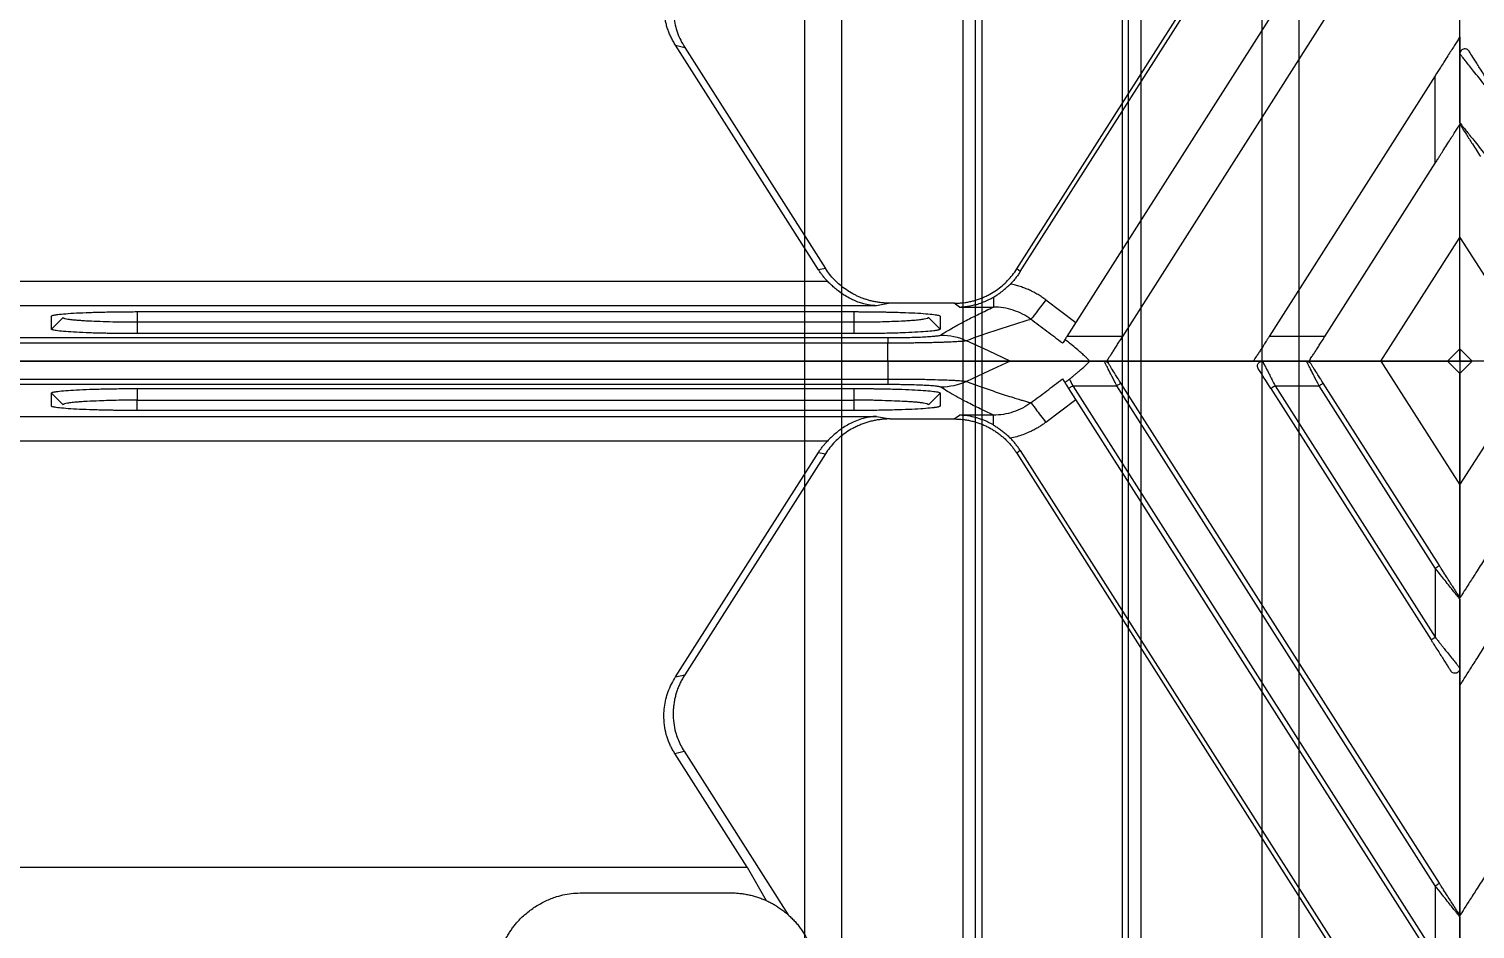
# Model space of a CAD drawing. Header units: millimetres. Extents: x 620 to 19791, y 2539 to 6969.
# Drawn here: x 17419.1 to 17477.6, y 4451.1 to 4487.5 of the extents above; entities that cross this region are included whole.
import ezdxf

# ---------------------------------------------------------------- set-up
doc = ezdxf.new("R2010")
doc.units = ezdxf.units.MM
doc.layers.add('02___PRT_ALL_AXES', color=7, linetype='Continuous')

# ---------------------------------------------------------------- blocks, each defined once
blk = doc.blocks.new('tugj')
at = {"color": 7, "linetype": 'Continuous', "lineweight": 25}
for p, q in [((12688.836, 5156.616), (12732.402, 5156.616)), ((12732.402, 5156.616), (12732.402, 5155.89)), ((12741.154, 5156.616), (12740.543, 5156.616)), ((12740.718, 5156.616), (12741.154, 5156.616)), ((12741.154, 5156.616), (12747.557, 5156.616)), ((12747.557, 5156.616), (12749.335, 5156.616)), ((12749.335, 5156.616), (12752.343, 5156.616)), ((12752.343, 5156.616), (12755.543, 5151.616)), ((12752.343, 5156.616), (12755.043, 5156.616)), ((12755.043, 5156.616), (12755.543, 5156.616)), ((12755.543, 5156.116), (12755.043, 5156.616)), ((12755.543, 5156.616), (12755.543, 5156.116)), ((12688.836, 5155.89), (12732.402, 5155.89)), ((12755.543, 5156.116), (12755.543, 5151.616)), ((12732.412, 5155.666), (12688.836, 5155.666)), ((12698.568, 5154.799), (12698.568, 5155.323)), ((12699.043, 5154.849), (12698.568, 5155.323)), ((12702.043, 5155.505), (12702.042, 5155.032)), ((12702.043, 5155.505), (12731.042, 5155.505)), ((12731.043, 5155.032), (12731.042, 5155.505)), ((12734.517, 5155.323), (12734.043, 5154.849)), ((12734.517, 5155.323), (12734.517, 5154.799)), ((12739.716, 5155.508), (12754.374, 5132.5)), ((12739.885, 5155.615), (12741.664, 5155.616)), ((12739.885, 5155.615), (12754.543, 5132.608)), ((12754.543, 5135.4), (12741.664, 5155.616)), ((12754.711, 5135.507), (12741.832, 5155.723)), ((12747.898, 5155.508), (12754.374, 5145.342)), ((12748.066, 5155.616), (12749.845, 5155.616)), ((12748.066, 5155.616), (12754.543, 5145.45)), ((12754.543, 5148.242), (12749.845, 5155.616)), ((12754.711, 5148.349), (12750.014, 5155.723)), ((12702.042, 5155.032), (12731.043, 5155.032)), ((12740.005, 5155.055), (12738.79, 5154.139)), ((12629.138, 5154.379), (12731.947, 5154.379)), ((12731.042, 5154.617), (12702.043, 5154.617)), ((12731.947, 5154.379), (12732.501, 5154.276)), ((12732.501, 5154.276), (12735.091, 5154.276)), ((12735.091, 5154.276), (12735.298, 5154.431)), ((12736.674, 5154.431), (12735.298, 5154.431)), ((12736.674, 5154.03), (12736.674, 5154.431)), ((12729.956, 5153.38), (12631.129, 5153.38)), ((12737.759, 5152.997), (12737.619, 5152.892)), ((12737.759, 5152.997), (12752.681, 5129.575)), ((12723.814, 5143.845), (12729.596, 5152.922)), ((12729.881, 5152.87), (12724.188, 5143.935)), ((12729.596, 5152.922), (12729.881, 5152.87)), ((12737.619, 5152.892), (12751.391, 5131.273)), ((12755.543, 5151.616), (12755.543, 5147.08)), ((12754.543, 5148.242), (12754.543, 5145.45)), ((12755.543, 5146.986), (12755.543, 5147.08)), ((12755.543, 5146.986), (12755.543, 5144.194)), ((12755.543, 5144.194), (12755.543, 5134.239)), ((12723.814, 5143.845), (12724.188, 5143.935)), ((12723.786, 5140.751), (12724.161, 5140.841)), ((12726.711, 5136.161), (12723.786, 5140.751)), ((12724.161, 5140.841), (12728.377, 5134.224)), ((12652.78, 5136.161), (12726.711, 5136.161)), ((12726.711, 5136.161), (12727.475, 5134.809)), ((12754.543, 5135.4), (12754.543, 5132.608)), ((12720.043, 5135.116), (12726.043, 5135.116)), ((12755.543, 5134.144), (12755.543, 5134.239)), ((12755.543, 5134.144), (12755.543, 5131.352)), ((12737.759, 4822.734), (12755.543, 4850.649)), ((12737.619, 4822.839), (12751.391, 4844.458)), ((12754.543, 4843.495), (12739.648, 4820.116)), ((12755.543, 4832.223), (12755.543, 4841.529)), ((12741.901, 4820.116), (12754.543, 4839.959)), ((12729.596, 4822.809), (12723.814, 4831.886)), ((12723.814, 4831.886), (12724.188, 4831.796)), ((12724.188, 4831.796), (12729.881, 4822.861)), ((12755.543, 4832.223), (12755.543, 4828.687)), ((12754.543, 4830.653), (12747.829, 4820.116)), ((12754.543, 4827.117), (12754.543, 4830.653)), ((12755.543, 4824.116), (12755.543, 4828.687)), ((12750.082, 4820.116), (12754.543, 4827.117)), ((12752.343, 4819.116), (12755.543, 4824.116)), ((12755.543, 4819.616), (12755.543, 4824.116)), ((12729.881, 4822.861), (12729.596, 4822.809)), ((12737.759, 4822.734), (12737.619, 4822.839)), ((12631.129, 4822.351), (12729.956, 4822.351)), ((12731.947, 4821.353), (12629.138, 4821.353)), ((12732.501, 4821.455), (12731.947, 4821.353)), ((12735.091, 4821.455), (12732.501, 4821.455)), ((12735.298, 4821.3), (12735.091, 4821.455)), ((12735.298, 4821.3), (12736.674, 4821.3)), ((12738.791, 4821.592), (12740.005, 4820.676)), ((12698.568, 4820.408), (12698.568, 4820.932)), ((12698.568, 4820.408), (12699.043, 4820.882)), ((12702.043, 4821.114), (12731.042, 4821.114)), ((12702.043, 4820.7), (12731.043, 4820.7)), ((12702.043, 4820.699), (12702.043, 4820.226)), ((12731.042, 4820.226), (12731.043, 4820.699)), ((12734.043, 4820.882), (12734.517, 4820.408)), ((12734.517, 4820.932), (12734.517, 4820.408)), ((12731.042, 4820.226), (12702.043, 4820.226)), ((12741.901, 4820.116), (12739.648, 4820.116)), ((12750.082, 4820.116), (12747.829, 4820.116)), ((12688.836, 4820.065), (12732.402, 4820.065)), ((12732.402, 4819.841), (12688.836, 4819.841)), ((12732.402, 4819.116), (12732.402, 4819.841)), ((12755.043, 4819.116), (12755.543, 4819.616)), ((12755.543, 4819.616), (12755.543, 4819.116)), ((12732.402, 4819.116), (12688.836, 4819.116)), ((12740.543, 4819.116), (12741.264, 4819.116)), ((12741.264, 4819.116), (12740.718, 4819.116)), ((12747.192, 4819.116), (12741.264, 4819.116)), ((12749.445, 4819.116), (12747.192, 4819.116)), ((12752.343, 4819.116), (12749.445, 4819.116)), ((12755.043, 4819.116), (12752.343, 4819.116)), ((12755.543, 4819.116), (12755.043, 4819.116))]:
    blk.add_line(p, q, dxfattribs=at)
at = {"color": 8, "linetype": 'Continuous', "lineweight": 25}
for p, q in [((12702.042, 5154.617), (12702.042, 5155.032)), ((12731.043, 5154.617), (12731.043, 5155.032)), ((12702.042, 4821.114), (12702.043, 4820.7)), ((12731.043, 4820.7), (12731.043, 4821.114))]:
    blk.add_line(p, q, dxfattribs=at)
at = {"color": 7, "linetype": 'Continuous', "lineweight": 25, "flags": 128}
for points in [[(12737.353, 5156.615), (12736.468, 5156.203), (12735.583, 5155.792)], [(12741.832, 5155.723), (12741.829, 5155.721), (12741.819, 5155.715), (12741.804, 5155.705), (12741.783, 5155.692), (12741.757, 5155.675), (12741.728, 5155.657), (12741.697, 5155.636), (12741.664, 5155.616)], [(12737.354, 4819.115), (12736.468, 4819.527), (12735.583, 4819.939)]]:
    blk.add_lwpolyline(points, dxfattribs=at)
at = {"color": 7, "linetype": 'Continuous', "lineweight": 25}
for points, knots in [([(12732.402, 5156.616), (12732.474, 5156.616), (12732.619, 5156.616), (12732.835, 5156.616), (12733.05, 5156.616), (12733.263, 5156.616), (12733.474, 5156.616), (12733.684, 5156.616), (12733.892, 5156.616), (12734.32, 5156.616), (12734.948, 5156.616), (12735.7, 5156.616), (12736.343, 5156.616), (12736.759, 5156.616), (12737.015, 5156.616), (12737.165, 5156.616), (12737.282, 5156.616), (12737.329, 5156.616), (12737.353, 5156.616)], [0, 0, 0, 0, 0.030431, 0.060693, 0.090844, 0.12094, 0.151038, 0.181195, 0.21147, 0.241917, 0.370935, 0.500028, 0.629045, 0.758138, 0.818818, 0.87905, 0.939291, 1, 1, 1, 1]), ([(12737.353, 5156.616), (12737.789, 5156.616), (12738.85, 5156.616), (12739.915, 5156.616), (12740.543, 5156.616)], [0, 0, 0, 0, 0.410626, 1, 1, 1, 1]), ([(12739.747, 5155.885), (12739.782, 5155.914), (12739.852, 5155.97), (12739.951, 5156.053), (12740.046, 5156.132), (12740.158, 5156.227), (12740.28, 5156.333), (12740.396, 5156.437), (12740.481, 5156.519), (12740.533, 5156.575), (12740.556, 5156.609), (12740.547, 5156.613), (12740.543, 5156.615)], [0, 0, 0, 0, 0.087023, 0.171502, 0.253799, 0.334317, 0.473794, 0.602437, 0.71265, 0.815735, 0.90757, 1, 1, 1, 1]), ([(12741.318, 5156.294), (12741.314, 5156.302), (12741.281, 5156.367), (12741.239, 5156.452), (12741.188, 5156.548), (12741.159, 5156.605), (12741.156, 5156.612), (12741.154, 5156.616)], [0, 0, 0, 0, 0.036007, 0.300899, 0.545076, 0.770137, 1, 1, 1, 1]), ([(12741.154, 5156.616), (12741.189, 5156.616), (12741.225, 5156.606), (12741.285, 5156.571), (12741.309, 5156.546), (12741.324, 5156.52)], [0, 0, 0, 0, 0.5, 0.5, 1, 1, 1, 1]), ([(12741.832, 5155.723), (12741.815, 5155.751), (12741.776, 5155.812), (12741.702, 5155.927), (12741.585, 5156.111), (12741.47, 5156.292), (12741.391, 5156.416), (12741.35, 5156.48), (12741.327, 5156.517), (12741.325, 5156.519), (12741.324, 5156.52)], [0, 0, 0, 0, 0.072505, 0.158025, 0.302179, 0.564612, 0.694081, 0.795616, 0.907244, 1, 1, 1, 1]), ([(12747.388, 5156.308), (12747.383, 5156.318), (12747.372, 5156.337), (12747.361, 5156.368), (12747.352, 5156.427), (12747.367, 5156.498), (12747.414, 5156.559), (12747.458, 5156.592), (12747.507, 5156.612), (12747.54, 5156.614), (12747.557, 5156.616)], [0, 0, 0, 0, 0.077579, 0.154133, 0.231803, 0.498692, 0.631109, 0.768426, 0.882726, 1, 1, 1, 1]), ([(12747.557, 5156.616), (12747.557, 5156.615), (12747.558, 5156.614), (12747.563, 5156.604), (12747.57, 5156.589), (12747.581, 5156.567), (12747.602, 5156.526), (12747.64, 5156.451), (12747.703, 5156.328), (12747.781, 5156.176), (12747.864, 5156.012), (12747.961, 5155.823), (12748.028, 5155.692), (12748.066, 5155.616)], [0, 0, 0, 0, 0.04732, 0.094848, 0.142655, 0.190814, 0.239396, 0.356488, 0.482454, 0.602276, 0.736363, 0.846018, 1, 1, 1, 1]), ([(12749.499, 5156.294), (12749.495, 5156.302), (12749.462, 5156.367), (12749.42, 5156.452), (12749.369, 5156.548), (12749.34, 5156.605), (12749.337, 5156.612), (12749.335, 5156.616)], [0, 0, 0, 0, 0.0360348, 0.3009193, 0.5450949, 0.7701467, 1, 1, 1, 1]), ([(12749.335, 5156.616), (12749.37, 5156.616), (12749.406, 5156.606), (12749.466, 5156.571), (12749.49, 5156.546), (12749.506, 5156.52)], [0, 0, 0, 0, 0.5, 0.5, 1, 1, 1, 1]), ([(12750.014, 5155.723), (12749.996, 5155.751), (12749.957, 5155.812), (12749.883, 5155.927), (12749.766, 5156.111), (12749.651, 5156.292), (12749.572, 5156.416), (12749.532, 5156.48), (12749.508, 5156.517), (12749.506, 5156.519), (12749.506, 5156.52)], [0, 0, 0, 0, 0.072505, 0.158025, 0.302179, 0.564612, 0.694081, 0.795616, 0.907244, 1, 1, 1, 1]), ([(12732.402, 5155.89), (12732.455, 5155.89), (12732.562, 5155.891), (12732.722, 5155.89), (12732.881, 5155.889), (12733.054, 5155.888), (12733.295, 5155.886), (12733.566, 5155.884), (12733.845, 5155.88), (12734.172, 5155.873), (12734.439, 5155.863), (12734.726, 5155.855), (12734.918, 5155.849), (12735.111, 5155.84), (12735.243, 5155.831), (12735.356, 5155.822), (12735.451, 5155.813), (12735.535, 5155.803), (12735.566, 5155.796), (12735.583, 5155.792)], [0, 0, 0, 0, 0.034258, 0.068567, 0.102891, 0.137208, 0.181484, 0.261597, 0.319295, 0.377755, 0.502298, 0.535687, 0.629428, 0.68744, 0.750553, 0.801073, 0.859498, 0.925865, 1, 1, 1, 1]), ([(12732.402, 5155.89), (12732.402, 5155.87), (12732.402, 5155.828), (12732.403, 5155.777), (12732.404, 5155.734), (12732.406, 5155.701), (12732.408, 5155.677), (12732.411, 5155.669), (12732.412, 5155.666)], [0, 0, 0, 0, 0.164972, 0.330618, 0.496943, 0.663946, 0.831631, 1, 1, 1, 1]), ([(12738.192, 5154.931), (12738.404, 5155.091), (12738.83, 5155.412), (12739.256, 5155.734), (12739.47, 5155.896)], [0, 0, 0, 0, 0.497013, 1, 1, 1, 1]), ([(12739.47, 5155.896), (12739.484, 5155.873), (12739.512, 5155.829), (12739.541, 5155.783), (12739.556, 5155.76)], [0, 0, 0, 0, 0.507372, 1, 1, 1, 1]), ([(12739.604, 5155.781), (12739.613, 5155.786), (12739.629, 5155.797), (12739.662, 5155.82), (12739.703, 5155.85), (12739.732, 5155.873), (12739.747, 5155.885)], [0, 0, 0, 0, 0.2129773, 0.4188488, 0.7070746, 1, 1, 1, 1]), ([(12747.898, 5155.508), (12747.773, 5155.704), (12747.648, 5155.9), (12747.502, 5156.129), (12747.461, 5156.194), (12747.404, 5156.283), (12747.388, 5156.308), (12747.388, 5156.308)], [0, 0, 0, 0, 0.5, 0.5, 0.75, 0.75, 1, 1, 1, 1]), ([(12698.568, 5155.323), (12698.569, 5155.327), (12698.571, 5155.333), (12698.588, 5155.343), (12698.614, 5155.353), (12698.652, 5155.363), (12698.699, 5155.373), (12698.758, 5155.382), (12698.885, 5155.4), (12699.13, 5155.425), (12699.569, 5155.453), (12700.105, 5155.476), (12700.617, 5155.49), (12701.047, 5155.498), (12701.374, 5155.502), (12701.706, 5155.505), (12701.93, 5155.505), (12702.043, 5155.505)], [0, 0, 0, 0, 0.035364, 0.070508, 0.105542, 0.140575, 0.175717, 0.211077, 0.246761, 0.374243, 0.499997, 0.625683, 0.753233, 0.815389, 0.876846, 0.938186, 1, 1, 1, 1]), ([(12731.042, 5155.505), (12731.107, 5155.505), (12731.235, 5155.505), (12731.427, 5155.504), (12731.616, 5155.503), (12731.804, 5155.501), (12731.99, 5155.498), (12732.174, 5155.495), (12732.511, 5155.489), (12732.98, 5155.476), (12733.516, 5155.453), (12733.955, 5155.425), (12734.222, 5155.398), (12734.376, 5155.375), (12734.457, 5155.358), (12734.508, 5155.341), (12734.514, 5155.329), (12734.517, 5155.323)], [0, 0, 0, 0, 0.035392, 0.070556, 0.105601, 0.140636, 0.175771, 0.211116, 0.246777, 0.374216, 0.499993, 0.625634, 0.753236, 0.815432, 0.8769, 0.938227, 1, 1, 1, 1]), ([(12734.544, 5155.561), (12734.54, 5155.563), (12734.532, 5155.568), (12734.51, 5155.574), (12734.481, 5155.581), (12734.443, 5155.588), (12734.398, 5155.594), (12734.31, 5155.605), (12734.151, 5155.619), (12733.884, 5155.635), (12733.567, 5155.648), (12733.245, 5155.657), (12732.947, 5155.662), (12732.682, 5155.665), (12732.502, 5155.666), (12732.412, 5155.666)], [0, 0, 0, 0, 0.041608, 0.082916, 0.124078, 0.165253, 0.2066, 0.248274, 0.373041, 0.497845, 0.623172, 0.748533, 0.832555, 0.915925, 1, 1, 1, 1]), ([(12736.674, 5154.431), (12736.57, 5154.479), (12736.365, 5154.576), (12736.069, 5154.719), (12735.787, 5154.86), (12735.476, 5155.02), (12735.151, 5155.195), (12734.823, 5155.383), (12734.634, 5155.503), (12734.544, 5155.561)], [0, 0, 0, 0, 0.128864, 0.2556755, 0.3804355, 0.5031456, 0.681237, 0.8468527, 1, 1, 1, 1]), ([(12735.583, 5155.792), (12735.589, 5155.79), (12735.613, 5155.781), (12735.657, 5155.76), (12735.745, 5155.724), (12735.847, 5155.689), (12735.947, 5155.652), (12736.049, 5155.616), (12736.332, 5155.515), (12736.815, 5155.352), (12737.329, 5155.187), (12737.673, 5155.081), (12737.818, 5155.037), (12737.923, 5155.005), (12737.998, 5154.984), (12738.054, 5154.966), (12738.097, 5154.952), (12738.138, 5154.943), (12738.171, 5154.936), (12738.186, 5154.933), (12738.192, 5154.931)], [0, 0, 0, 0, 0.007841, 0.031241, 0.062475, 0.124955, 0.156196, 0.18744, 0.249931, 0.49993, 0.749958, 0.823994, 0.874971, 0.906396, 0.937478, 0.953102, 0.968728, 0.984363, 0.993729, 1, 1, 1, 1]), ([(12739.556, 5155.76), (12739.557, 5155.76), (12739.559, 5155.758), (12739.569, 5155.762), (12739.584, 5155.769), (12739.598, 5155.777), (12739.604, 5155.781)], [0, 0, 0, 0, 0.259642, 0.506999, 0.750769, 1, 1, 1, 1]), ([(12739.885, 5155.615), (12739.841, 5155.587), (12739.797, 5155.559), (12739.735, 5155.52), (12739.716, 5155.508), (12739.716, 5155.508)], [0, 0, 0, 0, 0.5, 0.5, 1, 1, 1, 1]), ([(12748.066, 5155.616), (12748.022, 5155.587), (12747.973, 5155.556), (12747.91, 5155.516), (12747.898, 5155.508), (12747.898, 5155.508)], [0, 0, 0, 0, 0.5, 0.5, 1, 1, 1, 1]), ([(12750.014, 5155.723), (12750.014, 5155.723), (12749.997, 5155.712), (12749.931, 5155.671), (12749.885, 5155.641), (12749.845, 5155.616)], [0, 0, 0, 0, 0.5, 0.5, 1, 1, 1, 1]), ([(12702.043, 5154.617), (12701.979, 5154.617), (12701.85, 5154.617), (12701.659, 5154.618), (12701.47, 5154.62), (12701.282, 5154.622), (12701.096, 5154.624), (12700.912, 5154.627), (12700.574, 5154.634), (12700.106, 5154.647), (12699.569, 5154.67), (12699.13, 5154.698), (12698.863, 5154.725), (12698.71, 5154.747), (12698.629, 5154.764), (12698.578, 5154.782), (12698.571, 5154.793), (12698.568, 5154.799)], [0, 0, 0, 0, 0.035368, 0.070515, 0.10555, 0.140582, 0.175723, 0.211079, 0.246758, 0.374229, 0.499991, 0.625647, 0.75326, 0.81545, 0.876913, 0.938234, 1, 1, 1, 1]), ([(12702.042, 5155.031), (12701.999, 5155.032), (12701.876, 5155.032), (12701.684, 5155.032), (12701.477, 5155.032), (12701.217, 5155.029), (12700.893, 5155.02), (12700.457, 5155.004), (12700.094, 5154.991), (12699.819, 5154.974), (12699.606, 5154.957), (12699.435, 5154.943), (12699.3, 5154.927), (12699.188, 5154.909), (12699.098, 5154.888), (12699.049, 5154.866), (12699.045, 5154.854), (12699.043, 5154.85)], [0, 0, 0, 0, 0.027364, 0.078345, 0.122786, 0.160531, 0.248365, 0.339859, 0.470594, 0.530583, 0.58797, 0.684431, 0.732036, 0.781759, 0.877832, 0.950562, 1, 1, 1, 1]), ([(12734.517, 5154.799), (12734.516, 5154.796), (12734.514, 5154.789), (12734.497, 5154.779), (12734.471, 5154.769), (12734.434, 5154.759), (12734.386, 5154.75), (12734.328, 5154.74), (12734.2, 5154.722), (12733.955, 5154.698), (12733.516, 5154.67), (12732.98, 5154.647), (12732.468, 5154.633), (12732.038, 5154.625), (12731.711, 5154.62), (12731.378, 5154.618), (12731.155, 5154.617), (12731.042, 5154.617)], [0, 0, 0, 0, 0.03535, 0.070482, 0.105507, 0.140532, 0.175669, 0.211025, 0.246707, 0.374223, 0.499991, 0.625666, 0.753253, 0.815436, 0.876899, 0.938224, 1, 1, 1, 1]), ([(12734.042, 5154.85), (12734.041, 5154.853), (12734.04, 5154.86), (12734.024, 5154.871), (12733.999, 5154.882), (12733.95, 5154.897), (12733.871, 5154.914), (12733.75, 5154.931), (12733.618, 5154.946), (12733.445, 5154.96), (12733.242, 5154.975), (12732.952, 5154.992), (12732.553, 5155.006), (12732.136, 5155.022), (12731.788, 5155.03), (12731.536, 5155.032), (12731.287, 5155.033), (12731.124, 5155.032), (12731.043, 5155.031)], [0, 0, 0, 0, 0.035973, 0.072421, 0.109355, 0.146779, 0.230201, 0.280704, 0.345192, 0.409569, 0.47699, 0.54824, 0.66481, 0.78502, 0.840096, 0.89657, 0.948305, 1, 1, 1, 1]), ([(12738.192, 5154.932), (12737.975, 5154.77), (12737.731, 5154.643), (12737.217, 5154.473), (12736.945, 5154.43), (12736.674, 5154.431)], [0, 0, 0, 0, 0.5, 0.5, 1, 1, 1, 1]), ([(12738.192, 5154.932), (12738.211, 5154.907), (12738.284, 5154.81), (12738.501, 5154.522), (12738.645, 5154.332), (12738.79, 5154.139)], [0, 0, 0, 0, 0.5, 0.5, 1, 1, 1, 1]), ([(12732.501, 5154.276), (12732.441, 5154.276), (12732.323, 5154.274), (12732.148, 5154.259), (12731.975, 5154.236), (12731.804, 5154.203), (12731.636, 5154.16), (12731.471, 5154.109), (12731.307, 5154.047), (12731.147, 5153.977), (12730.949, 5153.877), (12730.722, 5153.74), (12730.476, 5153.556), (12730.253, 5153.35), (12730.052, 5153.122), (12729.938, 5152.954), (12729.881, 5152.87)], [0, 0, 0, 0, 0.057364, 0.114084, 0.170327, 0.226264, 0.282072, 0.337925, 0.394, 0.450471, 0.507507, 0.6081, 0.706617, 0.804074, 0.901518, 1, 1, 1, 1]), ([(12731.947, 5154.379), (12731.901, 5154.376), (12731.814, 5154.372), (12731.69, 5154.356), (12731.582, 5154.338), (12731.489, 5154.318), (12731.339, 5154.279), (12731.138, 5154.212), (12730.89, 5154.099), (12730.667, 5153.972), (12730.462, 5153.833), (12730.277, 5153.686), (12730.109, 5153.535), (12730.006, 5153.431), (12729.956, 5153.38)], [0, 0, 0, 0, 0.066043, 0.124977, 0.176801, 0.221516, 0.259124, 0.393832, 0.512456, 0.62351, 0.727348, 0.824366, 0.915051, 1, 1, 1, 1]), ([(12735.091, 5154.276), (12735.15, 5154.275), (12735.27, 5154.273), (12735.447, 5154.257), (12735.622, 5154.231), (12735.793, 5154.195), (12735.961, 5154.149), (12736.124, 5154.095), (12736.283, 5154.032), (12736.436, 5153.96), (12736.584, 5153.881), (12736.726, 5153.794), (12736.862, 5153.7), (12736.991, 5153.6), (12737.114, 5153.495), (12737.229, 5153.383), (12737.338, 5153.267), (12737.439, 5153.146), (12737.533, 5153.021), (12737.59, 5152.935), (12737.619, 5152.892)], [0, 0, 0, 0, 0.059709, 0.118925, 0.177649, 0.23588, 0.293621, 0.350871, 0.407632, 0.463905, 0.51969, 0.57499, 0.629803, 0.684133, 0.737979, 0.791343, 0.844226, 0.896629, 0.948553, 1, 1, 1, 1]), ([(12736.674, 5154.03), (12736.637, 5154.051), (12736.56, 5154.095), (12736.44, 5154.154), (12736.313, 5154.21), (12736.179, 5154.263), (12735.984, 5154.327), (12735.691, 5154.401), (12735.442, 5154.42), (12735.298, 5154.431)], [0, 0, 0, 0, 0.084262, 0.173183, 0.266815, 0.365203, 0.468385, 0.691247, 1, 1, 1, 1]), ([(12738.79, 5154.139), (12738.748, 5154.108), (12738.663, 5154.045), (12738.531, 5153.96), (12738.394, 5153.879), (12738.254, 5153.805), (12738.079, 5153.722), (12737.866, 5153.637), (12737.615, 5153.556), (12737.443, 5153.518), (12737.357, 5153.499)], [0, 0, 0, 0, 0.0995979, 0.1991954, 0.298999, 0.3992137, 0.5000423, 0.66711, 0.8334475, 1, 1, 1, 1]), ([(12736.674, 5154.03), (12736.723, 5154.001), (12736.822, 5153.942), (12736.964, 5153.842), (12737.102, 5153.734), (12737.233, 5153.62), (12737.316, 5153.539), (12737.357, 5153.499)], [0, 0, 0, 0, 0.2063, 0.410063, 0.610977, 0.808111, 1, 1, 1, 1]), ([(12729.596, 5152.922), (12729.623, 5152.963), (12729.676, 5153.044), (12729.764, 5153.16), (12729.856, 5153.273), (12729.923, 5153.344), (12729.956, 5153.38)], [0, 0, 0, 0, 0.249708, 0.499204, 0.749099, 1, 1, 1, 1]), ([(12737.759, 5152.997), (12737.73, 5153.041), (12737.671, 5153.131), (12737.573, 5153.259), (12737.469, 5153.383), (12737.395, 5153.46), (12737.357, 5153.499)], [0, 0, 0, 0, 0.249763, 0.49968, 0.749757, 1, 1, 1, 1]), ([(12754.543, 5148.242), (12754.582, 5148.267), (12754.629, 5148.297), (12754.695, 5148.339), (12754.711, 5148.349), (12754.711, 5148.349)], [0, 0, 0, 0, 0.5, 0.5, 1, 1, 1, 1]), ([(12755.521, 5147.076), (12755.518, 5147.081), (12755.512, 5147.092), (12755.488, 5147.129), (12755.443, 5147.201), (12755.368, 5147.319), (12755.273, 5147.468), (12755.162, 5147.642), (12755.03, 5147.849), (12754.904, 5148.046), (12754.795, 5148.218), (12754.737, 5148.309), (12754.711, 5148.349)], [0, 0, 0, 0, 0.048093, 0.101014, 0.198434, 0.302298, 0.407371, 0.537427, 0.66787, 0.824205, 0.922051, 1, 1, 1, 1]), ([(12755.543, 5146.986), (12755.542, 5146.986), (12755.541, 5146.988), (12755.534, 5146.997), (12755.523, 5147.011), (12755.507, 5147.031), (12755.474, 5147.072), (12755.409, 5147.154), (12755.299, 5147.292), (12755.156, 5147.472), (12754.988, 5147.681), (12754.782, 5147.943), (12754.631, 5148.131), (12754.543, 5148.242)], [0, 0, 0, 0, 0.032526, 0.065417, 0.0989, 0.133188, 0.168481, 0.267866, 0.380644, 0.50535, 0.652148, 0.794989, 1, 1, 1, 1]), ([(12754.374, 5145.342), (12754.374, 5145.342), (12754.384, 5145.349), (12754.443, 5145.386), (12754.493, 5145.418), (12754.543, 5145.45)], [0, 0, 0, 0, 0.5, 0.5, 1, 1, 1, 1]), ([(12754.374, 5145.342), (12754.398, 5145.304), (12754.453, 5145.219), (12754.557, 5145.055), (12754.677, 5144.866), (12754.805, 5144.665), (12754.918, 5144.489), (12755.017, 5144.332), (12755.089, 5144.22), (12755.129, 5144.157), (12755.155, 5144.116), (12755.172, 5144.09), (12755.175, 5144.085), (12755.176, 5144.083)], [0, 0, 0, 0, 0.0733789, 0.1663169, 0.31685, 0.4437144, 0.5696032, 0.6820862, 0.7982102, 0.8572931, 0.8830754, 0.9588242, 1, 1, 1, 1]), ([(12754.543, 5145.45), (12754.575, 5145.409), (12754.638, 5145.331), (12754.727, 5145.22), (12754.806, 5145.12), (12754.875, 5145.033), (12754.935, 5144.957), (12755.033, 5144.834), (12755.159, 5144.676), (12755.301, 5144.497), (12755.411, 5144.359), (12755.481, 5144.272), (12755.519, 5144.224), (12755.539, 5144.199), (12755.541, 5144.196), (12755.543, 5144.194)], [0, 0, 0, 0, 0.075863, 0.144748, 0.206658, 0.261596, 0.309565, 0.350571, 0.497667, 0.622606, 0.734593, 0.833402, 0.89095, 0.946161, 1, 1, 1, 1]), ([(12755.543, 5144.194), (12755.543, 5144.162), (12755.535, 5144.124), (12755.489, 5144.051), (12755.449, 5144.017), (12755.354, 5143.988), (12755.302, 5143.993), (12755.222, 5144.029), (12755.194, 5144.057), (12755.176, 5144.083)], [0, 0, 0, 0, 0.25, 0.25, 0.5, 0.5, 0.75, 0.75, 1, 1, 1, 1]), ([(12723.786, 5140.751), (12723.756, 5140.801), (12723.695, 5140.9), (12723.616, 5141.052), (12723.546, 5141.207), (12723.487, 5141.365), (12723.417, 5141.594), (12723.357, 5141.905), (12723.338, 5142.275), (12723.361, 5142.625), (12723.419, 5142.945), (12723.514, 5143.256), (12723.643, 5143.559), (12723.756, 5143.749), (12723.814, 5143.845)], [0, 0, 0, 0, 0.053507, 0.106096, 0.15795, 0.209259, 0.260221, 0.377884, 0.499202, 0.599454, 0.69839, 0.797284, 0.89741, 1, 1, 1, 1]), ([(12724.188, 5143.935), (12724.156, 5143.881), (12724.091, 5143.776), (12724.006, 5143.611), (12723.931, 5143.445), (12723.868, 5143.275), (12723.816, 5143.103), (12723.775, 5142.928), (12723.745, 5142.75), (12723.726, 5142.57), (12723.715, 5142.317), (12723.731, 5141.995), (12723.799, 5141.647), (12723.898, 5141.347), (12724.013, 5141.087), (12724.111, 5140.924), (12724.161, 5140.841)], [0, 0, 0, 0, 0.05735, 0.113786, 0.169511, 0.224733, 0.279668, 0.334535, 0.389555, 0.444944, 0.500917, 0.622068, 0.739873, 0.824884, 0.911299, 1, 1, 1, 1]), ([(12754.543, 5135.4), (12754.582, 5135.425), (12754.629, 5135.455), (12754.695, 5135.497), (12754.711, 5135.507), (12754.711, 5135.507)], [0, 0, 0, 0, 0.5, 0.5, 1, 1, 1, 1]), ([(12755.543, 5134.144), (12755.542, 5134.144), (12755.541, 5134.146), (12755.534, 5134.155), (12755.523, 5134.169), (12755.507, 5134.189), (12755.474, 5134.23), (12755.409, 5134.312), (12755.299, 5134.45), (12755.156, 5134.63), (12754.988, 5134.839), (12754.782, 5135.101), (12754.631, 5135.289), (12754.543, 5135.4)], [0, 0, 0, 0, 0.032526, 0.065417, 0.0989, 0.133188, 0.168481, 0.267866, 0.380644, 0.50535, 0.652148, 0.794989, 1, 1, 1, 1]), ([(12755.52, 5134.236), (12755.517, 5134.241), (12755.511, 5134.251), (12755.488, 5134.288), (12755.442, 5134.36), (12755.367, 5134.478), (12755.272, 5134.628), (12755.161, 5134.802), (12755.029, 5135.008), (12754.904, 5135.205), (12754.795, 5135.376), (12754.737, 5135.467), (12754.711, 5135.507)], [0, 0, 0, 0, 0.047236, 0.101506, 0.199146, 0.303213, 0.408483, 0.538646, 0.668886, 0.82482, 0.922289, 1, 1, 1, 1]), ([(12716.852, 5133.054), (12716.877, 5133.108), (12716.927, 5133.215), (12717.011, 5133.37), (12717.101, 5133.52), (12717.198, 5133.663), (12717.301, 5133.8), (12717.475, 5134.008), (12717.745, 5134.273), (12718.133, 5134.561), (12718.555, 5134.799), (12718.962, 5134.959), (12719.339, 5135.054), (12719.687, 5135.106), (12719.923, 5135.112), (12720.043, 5135.116)], [0, 0, 0, 0, 0.044819, 0.088986, 0.132601, 0.175772, 0.218606, 0.261217, 0.37899, 0.500399, 0.621763, 0.739274, 0.824536, 0.911143, 1, 1, 1, 1]), ([(12726.043, 5135.116), (12726.105, 5135.115), (12726.228, 5135.113), (12726.413, 5135.098), (12726.595, 5135.074), (12726.776, 5135.04), (12726.954, 5134.997), (12727.13, 5134.944), (12727.304, 5134.883), (12727.418, 5134.834), (12727.475, 5134.809)], [0, 0, 0, 0, 0.126131, 0.251221, 0.375624, 0.499702, 0.623817, 0.748333, 0.87361, 1, 1, 1, 1]), ([(12727.475, 5134.809), (12727.526, 5134.786), (12727.623, 5134.741), (12727.766, 5134.665), (12727.912, 5134.579), (12728.062, 5134.479), (12728.219, 5134.361), (12728.325, 5134.269), (12728.377, 5134.224)], [0, 0, 0, 0, 0.182504, 0.34954, 0.501488, 0.674858, 0.840615, 1, 1, 1, 1]), ([(12728.377, 5134.224), (12728.424, 5134.18), (12728.517, 5134.094), (12728.649, 5133.954), (12728.773, 5133.809), (12728.888, 5133.656), (12729.02, 5133.462), (12729.158, 5133.222), (12729.292, 5132.932), (12729.359, 5132.73), (12729.393, 5132.629)], [0, 0, 0, 0, 0.1002664, 0.2001041, 0.2998137, 0.3996969, 0.5000539, 0.6668727, 0.8330553, 1, 1, 1, 1]), ([(12723.814, 4831.886), (12723.781, 4831.939), (12723.716, 4832.045), (12723.631, 4832.209), (12723.557, 4832.376), (12723.493, 4832.545), (12723.441, 4832.717), (12723.4, 4832.892), (12723.37, 4833.07), (12723.351, 4833.25), (12723.34, 4833.504), (12723.357, 4833.826), (12723.424, 4834.174), (12723.523, 4834.473), (12723.638, 4834.733), (12723.737, 4834.897), (12723.786, 4834.98)], [0, 0, 0, 0, 0.0573502, 0.1137864, 0.1695106, 0.2247326, 0.2796678, 0.3345354, 0.3895548, 0.4449441, 0.5009169, 0.6220685, 0.739873, 0.8248844, 0.9112986, 1, 1, 1, 1]), ([(12724.161, 4834.89), (12724.131, 4834.841), (12724.07, 4834.742), (12723.991, 4834.589), (12723.921, 4834.434), (12723.862, 4834.277), (12723.792, 4834.048), (12723.731, 4833.736), (12723.712, 4833.366), (12723.736, 4833.017), (12723.794, 4832.697), (12723.889, 4832.386), (12724.018, 4832.082), (12724.131, 4831.892), (12724.188, 4831.796)], [0, 0, 0, 0, 0.0535069, 0.1060958, 0.1579496, 0.2092592, 0.2602214, 0.3778836, 0.499202, 0.5994542, 0.6983901, 0.7972837, 0.8974105, 1, 1, 1, 1]), ([(12755.543, 4832.223), (12755.542, 4832.222), (12755.541, 4832.221), (12755.532, 4832.21), (12755.518, 4832.192), (12755.497, 4832.161), (12755.465, 4832.107), (12755.406, 4832.007), (12755.313, 4831.859), (12755.188, 4831.667), (12755.046, 4831.446), (12754.902, 4831.22), (12754.732, 4830.95), (12754.614, 4830.765), (12754.543, 4830.653)], [0, 0, 0, 0, 0.034267, 0.067135, 0.098949, 0.13009, 0.180259, 0.240606, 0.34888, 0.466121, 0.580357, 0.713621, 0.826984, 1, 1, 1, 1]), ([(12754.543, 4827.117), (12754.574, 4827.167), (12754.633, 4827.259), (12754.716, 4827.388), (12754.786, 4827.499), (12754.843, 4827.591), (12754.932, 4827.731), (12755.046, 4827.91), (12755.188, 4828.13), (12755.313, 4828.323), (12755.406, 4828.471), (12755.465, 4828.571), (12755.504, 4828.637), (12755.536, 4828.679), (12755.54, 4828.684), (12755.543, 4828.687)], [0, 0, 0, 0, 0.076408, 0.143264, 0.200569, 0.248324, 0.286531, 0.419799, 0.534069, 0.651314, 0.759619, 0.819962, 0.870152, 0.932977, 1, 1, 1, 1]), ([(12729.956, 4822.351), (12729.923, 4822.387), (12729.856, 4822.458), (12729.764, 4822.571), (12729.676, 4822.687), (12729.623, 4822.768), (12729.596, 4822.809)], [0, 0, 0, 0, 0.250901, 0.500796, 0.750292, 1, 1, 1, 1]), ([(12732.501, 4821.455), (12732.44, 4821.456), (12732.319, 4821.458), (12732.142, 4821.473), (12731.972, 4821.497), (12731.809, 4821.528), (12731.653, 4821.567), (12731.505, 4821.612), (12731.364, 4821.661), (12731.231, 4821.715), (12731.106, 4821.773), (12730.93, 4821.863), (12730.711, 4821.998), (12730.461, 4822.189), (12730.239, 4822.398), (12730.043, 4822.621), (12729.934, 4822.782), (12729.881, 4822.861)], [0, 0, 0, 0, 0.059119, 0.116393, 0.171825, 0.225414, 0.277163, 0.327072, 0.375145, 0.421381, 0.465785, 0.508357, 0.612581, 0.713809, 0.812088, 0.907467, 1, 1, 1, 1]), ([(12735.091, 4821.455), (12735.147, 4821.455), (12735.259, 4821.457), (12735.427, 4821.471), (12735.592, 4821.494), (12735.755, 4821.526), (12735.915, 4821.567), (12736.073, 4821.618), (12736.23, 4821.677), (12736.383, 4821.746), (12736.574, 4821.844), (12736.794, 4821.979), (12737.034, 4822.16), (12737.251, 4822.364), (12737.45, 4822.59), (12737.562, 4822.756), (12737.619, 4822.839)], [0, 0, 0, 0, 0.056335, 0.112088, 0.167429, 0.222534, 0.27758, 0.332746, 0.388207, 0.444139, 0.50071, 0.601843, 0.701313, 0.800139, 0.89936, 1, 1, 1, 1]), ([(12737.759, 4822.734), (12737.73, 4822.69), (12737.671, 4822.6), (12737.573, 4822.472), (12737.469, 4822.348), (12737.395, 4822.271), (12737.357, 4822.232)], [0, 0, 0, 0, 0.250358, 0.499991, 0.749628, 1, 1, 1, 1]), ([(12731.947, 4821.353), (12731.899, 4821.355), (12731.806, 4821.36), (12731.672, 4821.377), (12731.55, 4821.4), (12731.44, 4821.425), (12731.342, 4821.453), (12731.203, 4821.498), (12731.035, 4821.564), (12730.821, 4821.669), (12730.612, 4821.793), (12730.412, 4821.938), (12730.237, 4822.082), (12730.089, 4822.216), (12729.999, 4822.307), (12729.956, 4822.351)], [0, 0, 0, 0, 0.069358, 0.133219, 0.191583, 0.244452, 0.291825, 0.333702, 0.446424, 0.536999, 0.648662, 0.759728, 0.846638, 0.926699, 1, 1, 1, 1]), ([(12736.674, 4821.701), (12736.723, 4821.73), (12736.812, 4821.784), (12736.934, 4821.868), (12737.064, 4821.967), (12737.205, 4822.084), (12737.308, 4822.184), (12737.357, 4822.232)], [0, 0, 0, 0, 0.201328, 0.374361, 0.519294, 0.769955, 1, 1, 1, 1]), ([(12738.791, 4821.592), (12738.74, 4821.629), (12738.638, 4821.704), (12738.476, 4821.805), (12738.307, 4821.9), (12738.131, 4821.986), (12737.947, 4822.064), (12737.756, 4822.131), (12737.559, 4822.189), (12737.425, 4822.218), (12737.357, 4822.232)], [0, 0, 0, 0, 0.118804, 0.239392, 0.361738, 0.485853, 0.61174, 0.739393, 0.868813, 1, 1, 1, 1]), ([(12734.544, 4820.17), (12734.602, 4820.208), (12734.72, 4820.283), (12734.912, 4820.398), (12735.118, 4820.516), (12735.34, 4820.638), (12735.577, 4820.764), (12735.829, 4820.893), (12736.096, 4821.025), (12736.378, 4821.162), (12736.574, 4821.254), (12736.674, 4821.3)], [0, 0, 0, 0, 0.098378, 0.199936, 0.304675, 0.412597, 0.523703, 0.637996, 0.755475, 0.876143, 1, 1, 1, 1]), ([(12735.298, 4821.3), (12735.351, 4821.303), (12735.451, 4821.307), (12735.595, 4821.324), (12735.726, 4821.346), (12735.843, 4821.37), (12735.947, 4821.396), (12736.089, 4821.437), (12736.268, 4821.5), (12736.479, 4821.593), (12736.611, 4821.666), (12736.674, 4821.701)], [0, 0, 0, 0, 0.112481, 0.215497, 0.309047, 0.393134, 0.46776, 0.532931, 0.70248, 0.8581, 1, 1, 1, 1]), ([(12736.674, 4821.701), (12736.674, 4821.579), (12736.674, 4821.478), (12736.674, 4821.342), (12736.674, 4821.307), (12736.674, 4821.3)], [0, 0, 0, 0, 0.5, 0.5, 1, 1, 1, 1]), ([(12738.192, 4820.799), (12737.976, 4820.961), (12737.732, 4821.088), (12737.217, 4821.258), (12736.946, 4821.301), (12736.674, 4821.3)], [0, 0, 0, 0, 0.5, 0.5, 1, 1, 1, 1]), ([(12698.568, 4820.932), (12698.569, 4820.935), (12698.571, 4820.942), (12698.588, 4820.952), (12698.614, 4820.962), (12698.652, 4820.972), (12698.699, 4820.981), (12698.758, 4820.991), (12698.885, 4821.009), (12699.13, 4821.033), (12699.569, 4821.061), (12700.105, 4821.084), (12700.617, 4821.098), (12701.048, 4821.106), (12701.374, 4821.111), (12701.707, 4821.113), (12701.931, 4821.114), (12702.043, 4821.114)], [0, 0, 0, 0, 0.035355, 0.070492, 0.10552, 0.140549, 0.175688, 0.211047, 0.246731, 0.374237, 0.500004, 0.625677, 0.75326, 0.815442, 0.876902, 0.938226, 1, 1, 1, 1]), ([(12699.043, 4820.881), (12699.044, 4820.878), (12699.046, 4820.871), (12699.061, 4820.86), (12699.086, 4820.849), (12699.136, 4820.834), (12699.214, 4820.817), (12699.335, 4820.8), (12699.468, 4820.785), (12699.64, 4820.771), (12699.843, 4820.756), (12700.133, 4820.739), (12700.532, 4820.725), (12700.95, 4820.709), (12701.298, 4820.701), (12701.549, 4820.699), (12701.799, 4820.698), (12701.961, 4820.699), (12702.043, 4820.7)], [0, 0, 0, 0, 0.035919, 0.072347, 0.109295, 0.146767, 0.230153, 0.280685, 0.345176, 0.409555, 0.476977, 0.548229, 0.664801, 0.785015, 0.840092, 0.896567, 0.948304, 1, 1, 1, 1]), ([(12731.042, 4821.114), (12731.107, 4821.114), (12731.235, 4821.114), (12731.426, 4821.113), (12731.616, 4821.111), (12731.803, 4821.109), (12731.989, 4821.107), (12732.173, 4821.104), (12732.511, 4821.097), (12732.98, 4821.084), (12733.516, 4821.061), (12733.955, 4821.033), (12734.222, 4821.006), (12734.376, 4820.984), (12734.457, 4820.967), (12734.508, 4820.949), (12734.514, 4820.938), (12734.517, 4820.932)], [0, 0, 0, 0, 0.035369, 0.070518, 0.105554, 0.140588, 0.17573, 0.211087, 0.246768, 0.374246, 0.500013, 0.625669, 0.753293, 0.81548, 0.876937, 0.938248, 1, 1, 1, 1]), ([(12731.043, 4820.7), (12731.086, 4820.7), (12731.209, 4820.699), (12731.401, 4820.699), (12731.608, 4820.699), (12731.869, 4820.702), (12732.192, 4820.711), (12732.629, 4820.727), (12732.991, 4820.74), (12733.266, 4820.758), (12733.479, 4820.774), (12733.651, 4820.788), (12733.785, 4820.804), (12733.897, 4820.822), (12733.987, 4820.843), (12734.036, 4820.865), (12734.041, 4820.877), (12734.042, 4820.881)], [0, 0, 0, 0, 0.027363, 0.078343, 0.122784, 0.160528, 0.24836, 0.339852, 0.470584, 0.530571, 0.587958, 0.684414, 0.73202, 0.781741, 0.877667, 0.950403, 1, 1, 1, 1]), ([(12739.469, 4819.835), (12739.257, 4819.996), (12738.831, 4820.318), (12738.406, 4820.639), (12738.193, 4820.799)], [0, 0, 0, 0, 0.4999934, 1, 1, 1, 1]), ([(12702.043, 4820.226), (12701.978, 4820.226), (12701.85, 4820.226), (12701.659, 4820.227), (12701.469, 4820.228), (12701.281, 4820.23), (12701.096, 4820.233), (12700.912, 4820.236), (12700.574, 4820.242), (12700.106, 4820.255), (12699.569, 4820.278), (12699.13, 4820.306), (12698.863, 4820.333), (12698.71, 4820.356), (12698.628, 4820.373), (12698.578, 4820.39), (12698.571, 4820.402), (12698.568, 4820.408)], [0, 0, 0, 0, 0.035392, 0.070555, 0.105599, 0.140634, 0.175769, 0.211113, 0.246774, 0.374212, 0.49999, 0.625634, 0.753225, 0.815417, 0.876887, 0.938218, 1, 1, 1, 1]), ([(12734.517, 4820.408), (12734.516, 4820.404), (12734.514, 4820.398), (12734.497, 4820.388), (12734.471, 4820.378), (12734.434, 4820.368), (12734.386, 4820.358), (12734.328, 4820.349), (12734.2, 4820.331), (12733.955, 4820.306), (12733.516, 4820.278), (12732.98, 4820.255), (12732.469, 4820.241), (12732.038, 4820.233), (12731.711, 4820.229), (12731.379, 4820.226), (12731.155, 4820.226), (12731.042, 4820.226)], [0, 0, 0, 0, 0.03536, 0.0705, 0.105531, 0.140562, 0.175702, 0.21106, 0.246743, 0.374234, 0.499988, 0.625676, 0.753228, 0.815386, 0.876843, 0.938185, 1, 1, 1, 1]), ([(12732.402, 4820.065), (12732.447, 4820.065), (12732.538, 4820.065), (12732.672, 4820.066), (12732.806, 4820.067), (12732.937, 4820.069), (12733.067, 4820.071), (12733.279, 4820.075), (12733.561, 4820.082), (12733.881, 4820.096), (12734.149, 4820.112), (12734.331, 4820.128), (12734.447, 4820.143), (12734.516, 4820.157), (12734.534, 4820.166), (12734.544, 4820.17)], [0, 0, 0, 0, 0.042203, 0.084071, 0.125772, 0.167478, 0.209357, 0.25158, 0.376768, 0.502269, 0.626903, 0.75184, 0.834751, 0.917047, 1, 1, 1, 1]), ([(12741.264, 4819.116), (12741.264, 4819.116), (12741.265, 4819.118), (12741.272, 4819.132), (12741.283, 4819.153), (12741.3, 4819.181), (12741.328, 4819.226), (12741.38, 4819.302), (12741.458, 4819.42), (12741.55, 4819.564), (12741.646, 4819.717), (12741.764, 4819.9), (12741.85, 4820.035), (12741.901, 4820.116)], [0, 0, 0, 0, 0.055968, 0.110252, 0.162997, 0.214361, 0.264516, 0.366616, 0.489395, 0.60523, 0.723158, 0.83333, 1, 1, 1, 1]), ([(12747.829, 4820.116), (12747.807, 4820.08), (12747.764, 4820.013), (12747.705, 4819.92), (12747.655, 4819.842), (12747.613, 4819.777), (12747.554, 4819.685), (12747.478, 4819.564), (12747.387, 4819.42), (12747.308, 4819.302), (12747.25, 4819.216), (12747.215, 4819.159), (12747.196, 4819.123), (12747.193, 4819.118), (12747.192, 4819.116)], [0, 0, 0, 0, 0.0735487, 0.1380363, 0.1934622, 0.2398271, 0.2771333, 0.3950302, 0.5108719, 0.6336186, 0.7357268, 0.8198961, 0.9077434, 1, 1, 1, 1]), ([(12749.445, 4819.116), (12749.445, 4819.116), (12749.446, 4819.118), (12749.453, 4819.132), (12749.465, 4819.153), (12749.481, 4819.181), (12749.509, 4819.226), (12749.561, 4819.302), (12749.64, 4819.42), (12749.731, 4819.564), (12749.827, 4819.717), (12749.946, 4819.9), (12750.031, 4820.035), (12750.082, 4820.116)], [0, 0, 0, 0, 0.055968, 0.110252, 0.162997, 0.214361, 0.264516, 0.366616, 0.489395, 0.60523, 0.723158, 0.83333, 1, 1, 1, 1]), ([(12735.583, 4819.939), (12735.575, 4819.937), (12735.559, 4819.933), (12735.52, 4819.926), (12735.47, 4819.92), (12735.408, 4819.914), (12735.332, 4819.907), (12735.244, 4819.901), (12735.142, 4819.895), (12735.026, 4819.888), (12734.897, 4819.882), (12734.754, 4819.877), (12734.597, 4819.871), (12734.427, 4819.866), (12734.244, 4819.861), (12734.049, 4819.857), (12733.841, 4819.853), (12733.623, 4819.849), (12733.394, 4819.846), (12733.156, 4819.844), (12732.91, 4819.842), (12732.658, 4819.841), (12732.487, 4819.841), (12732.402, 4819.841)], [0, 0, 0, 0, 0.039985, 0.080802, 0.122407, 0.164783, 0.20793, 0.251839, 0.296507, 0.341927, 0.388095, 0.435009, 0.482664, 0.531059, 0.580192, 0.630065, 0.68068, 0.732039, 0.784151, 0.837015, 0.890654, 0.945021, 1, 1, 1, 1]), ([(12739.568, 4819.99), (12739.551, 4819.964), (12739.518, 4819.912), (12739.486, 4819.861), (12739.469, 4819.835)], [0, 0, 0, 0, 0.492562, 1, 1, 1, 1]), ([(12740.543, 4819.116), (12740.546, 4819.116), (12740.552, 4819.118), (12740.55, 4819.128), (12740.54, 4819.144), (12740.515, 4819.175), (12740.458, 4819.234), (12740.352, 4819.333), (12740.21, 4819.459), (12740.027, 4819.616), (12739.811, 4819.795), (12739.65, 4819.924), (12739.568, 4819.99)], [0, 0, 0, 0, 0.044789, 0.089059, 0.133558, 0.179028, 0.280106, 0.389402, 0.518481, 0.658634, 0.825277, 1, 1, 1, 1]), ([(12737.354, 4819.116), (12737.342, 4819.116), (12737.32, 4819.116), (12737.273, 4819.116), (12737.218, 4819.116), (12737.153, 4819.116), (12737.078, 4819.116), (12736.993, 4819.116), (12736.899, 4819.116), (12736.693, 4819.116), (12736.321, 4819.116), (12735.699, 4819.116), (12734.974, 4819.116), (12734.298, 4819.116), (12733.731, 4819.116), (12733.294, 4819.116), (12732.851, 4819.116), (12732.552, 4819.116), (12732.402, 4819.116)], [0, 0, 0, 0, 0.031453, 0.062739, 0.093923, 0.125069, 0.156241, 0.187504, 0.218923, 0.250559, 0.375772, 0.500069, 0.624356, 0.749588, 0.812378, 0.874702, 0.937072, 1, 1, 1, 1]), ([(12740.543, 4819.116), (12740.28, 4819.116), (12739.752, 4819.116), (12738.874, 4819.116), (12738.073, 4819.116), (12737.539, 4819.116), (12737.354, 4819.116)], [0, 0, 0, 0, 0.247771, 0.497694, 0.825142, 1, 1, 1, 1])]:
    blk.add_open_spline(points, degree=3, knots=knots, dxfattribs=at)
for points in [[(12739.748, 5155.885), (12739.794, 5155.797), (12739.839, 5155.706), (12739.885, 5155.615)], [(12735.583, 5155.792), (12735.261, 5155.643), (12734.898, 5155.562), (12734.544, 5155.561)], [(12739.555, 5155.761), (12739.608, 5155.679), (12739.662, 5155.593), (12739.716, 5155.508)], [(12738.791, 4821.592), (12738.502, 4821.209), (12738.23, 4820.848), (12738.192, 4820.799)], [(12738.193, 4820.799), (12737.308, 4820.543), (12736.369, 4820.238), (12735.583, 4819.939)], [(12734.544, 4820.17), (12734.898, 4820.169), (12735.261, 4820.088), (12735.583, 4819.939)], [(12739.648, 4820.116), (12739.621, 4820.074), (12739.595, 4820.032), (12739.568, 4819.99)], [(12732.402, 4820.065), (12732.402, 4820.049), (12732.402, 4819.972), (12732.402, 4819.841)]]:
    blk.add_open_spline(points, degree=3, dxfattribs=at)
at = {"color": 8, "linetype": 'Continuous', "lineweight": 25}
for points, knots in [([(12741.664, 5155.616), (12741.594, 5155.752), (12741.467, 5156.001), (12741.364, 5156.203), (12741.318, 5156.294)], [0, 0, 0, 0, 0.549788, 1, 1, 1, 1]), ([(12749.845, 5155.616), (12749.775, 5155.752), (12749.649, 5156.001), (12749.546, 5156.203), (12749.499, 5156.294)], [0, 0, 0, 0, 0.5498069, 1, 1, 1, 1])]:
    blk.add_open_spline(points, degree=3, knots=knots, dxfattribs=at)
blk = doc.blocks.new('*U204')
blk.add_blockref('tugj', (-12530.543, -4991.113))
blk = doc.blocks.new('*U205')
at = {"color": 0, "linetype": 'ByBlock', "lineweight": -2, "transparency": 16777216}
for p in [(0, 675), (0, 337.5)]:
    blk.add_blockref('*U204', p, dxfattribs=at)
blk = doc.blocks.new('tgd')
at = {"color": 7, "linetype": 'Continuous', "lineweight": 25}
for p, q in [((18142.478, 5051.606), (18142.978, 5051.606)), ((18142.478, 5051.606), (18142.478, 5051.106)), ((18142.478, 5046.606), (18145.678, 5051.606)), ((18142.978, 5051.606), (18142.478, 5051.106)), ((18145.678, 5051.606), (18142.978, 5051.606)), ((18142.478, 5046.606), (18142.478, 5051.106)), ((18142.478, 5042.034), (18142.478, 5046.606)), ((18142.478, 5046.606), (18142.478, 5042.07)), ((18142.478, 5041.976), (18142.478, 5042.07)), ((18142.478, 5038.498), (18142.478, 5042.034)), ((18142.478, 5041.976), (18142.478, 5039.184)), ((18142.478, 5039.184), (18142.478, 5029.229)), ((18142.478, 5029.192), (18142.478, 5038.498)), ((18142.478, 5029.134), (18142.478, 5029.229)), ((18142.478, 5026.342), (18142.478, 5029.192)), ((18142.478, 5029.134), (18142.478, 5026.342)), ((18142.478, 4727.213), (18142.478, 4736.519)), ((18142.478, 4726.527), (18142.478, 4736.482)), ((18142.478, 4727.213), (18142.478, 4723.677)), ((18142.478, 4723.735), (18142.478, 4726.527)), ((18142.478, 4723.735), (18142.478, 4723.642)), ((18142.478, 4719.106), (18142.478, 4723.677)), ((18142.478, 4719.106), (18142.478, 4723.642)), ((18142.478, 4719.106), (18145.678, 4714.106)), ((18142.478, 4714.606), (18142.478, 4719.106)), ((18142.478, 4714.106), (18142.478, 4714.606)), ((18142.478, 4714.606), (18142.978, 4714.106)), ((18142.978, 4714.106), (18142.478, 4714.106)), ((18145.678, 4714.106), (18142.978, 4714.106))]:
    blk.add_line(p, q, dxfattribs=at)
for points, knots in [([(18143.478, 5043.604), (18143.36, 5043.419), (18143.141, 5043.073), (18142.84, 5042.6), (18142.628, 5042.278), (18142.527, 5042.099), (18142.485, 5042.042), (18142.48, 5042.037), (18142.478, 5042.034)], [0, 0, 0, 0, 0.286635, 0.534245, 0.759489, 0.869904, 0.932849, 1, 1, 1, 1]), ([(18142.478, 5038.498), (18142.48, 5038.501), (18142.485, 5038.506), (18142.527, 5038.563), (18142.628, 5038.741), (18142.84, 5039.063), (18143.141, 5039.537), (18143.36, 5039.882), (18143.478, 5040.068)], [0, 0, 0, 0, 0.067143, 0.130097, 0.240508, 0.465751, 0.713365, 1, 1, 1, 1]), ([(18143.478, 5030.762), (18143.36, 5030.577), (18143.141, 5030.231), (18142.84, 5029.758), (18142.628, 5029.436), (18142.527, 5029.257), (18142.485, 5029.2), (18142.48, 5029.195), (18142.478, 5029.192)], [0, 0, 0, 0, 0.286639, 0.534248, 0.759491, 0.869905, 0.932849, 1, 1, 1, 1]), ([(18142.845, 4726.638), (18142.833, 4726.653), (18142.809, 4726.684), (18142.755, 4726.715), (18142.69, 4726.73), (18142.618, 4726.723), (18142.554, 4726.689), (18142.509, 4726.64), (18142.482, 4726.584), (18142.479, 4726.546), (18142.478, 4726.527)], [0, 0, 0, 0, 0.114046, 0.223572, 0.359579, 0.501814, 0.640729, 0.779259, 0.888914, 1, 1, 1, 1]), ([(18143.478, 4725.271), (18143.327, 4725.461), (18143.059, 4725.797), (18142.767, 4726.164), (18142.609, 4726.362), (18142.533, 4726.458), (18142.486, 4726.516), (18142.481, 4726.524), (18142.478, 4726.527)], [0, 0, 0, 0, 0.350158, 0.621945, 0.734204, 0.833252, 0.918727, 1, 1, 1, 1]), ([(18143.647, 4725.379), (18143.542, 4725.543), (18143.355, 4725.837), (18143.103, 4726.233), (18142.943, 4726.484), (18142.859, 4726.615), (18142.849, 4726.631), (18142.845, 4726.638)], [0, 0, 0, 0, 0.317514, 0.57014, 0.798351, 0.902862, 1, 1, 1, 1]), ([(18142.478, 4723.735), (18142.481, 4723.732), (18142.487, 4723.724), (18142.534, 4723.665), (18142.611, 4723.568), (18142.77, 4723.369), (18143.062, 4723.003), (18143.328, 4722.668), (18143.478, 4722.48)], [0, 0, 0, 0, 0.082047, 0.1684607, 0.2680637, 0.3810939, 0.6523095, 1, 1, 1, 1]), ([(18142.498, 4723.646), (18142.506, 4723.633), (18142.523, 4723.607), (18142.597, 4723.49), (18142.753, 4723.246), (18143.003, 4722.852), (18143.199, 4722.545), (18143.309, 4722.372)], [0, 0, 0, 0, 0.100996, 0.198758, 0.407212, 0.667727, 1, 1, 1, 1])]:
    blk.add_open_spline(points, degree=3, knots=knots, dxfattribs=at)
blk = doc.blocks.new('*U206')
blk.add_blockref('tgd', (-18292.478, -4886.103))
blk = doc.blocks.new('*U207')
at = {"color": 0, "linetype": 'ByBlock', "lineweight": -2, "transparency": 16777216}
for p in [(0, 675), (0, 337.5)]:
    blk.add_blockref('*U206', p, dxfattribs=at)
blk = doc.blocks.new('ryfhgjmb')
at = {"color": 30, "linetype": 'Continuous', "true_color": 0xf26722}
for p, q in [((6005.128, 3342.431), (7001.628, 3342.431)), ((6005.128, 3340.931), (7001.628, 3340.931)), ((6058.086, 3336.031), (6969.27, 3336.031)), ((6058.471, 3335.531), (6968.885, 3335.531)), ((6058.471, 3329.331), (6968.885, 3329.331)), ((6058.086, 3328.831), (6969.27, 3328.831)), ((6005.128, 3323.931), (7001.628, 3323.931)), ((6005.128, 3322.431), (7001.628, 3322.431))]:
    blk.add_line(p, q, dxfattribs=at)
at = {"layer": '02___PRT_ALL_AXES', "color": 30, "linetype": 'Continuous', "true_color": 0xf26722}
for p, q in [((6968.718, 3335.271), (6027.638, 3335.271)), ((6968.718, 3329.592), (6027.638, 3329.592))]:
    blk.add_line(p, q, dxfattribs=at)
blk = doc.blocks.new('ryfh')
at = {"rotation": 90}
blk.add_blockref('ryfhgjmb', (11616.058, -2205.714), dxfattribs=at)

msp = doc.modelspace()

# ---------------------------------------------------------------- block references
for name, p in [('*U205', (17251.96016, 3971.06063)), ('*U207', (17626.96016, 3971.06063)), ('ryfh', (9176.83352, -0.35097))]:
    msp.add_blockref(name, p)

doc.saveas('drawing.dxf')
